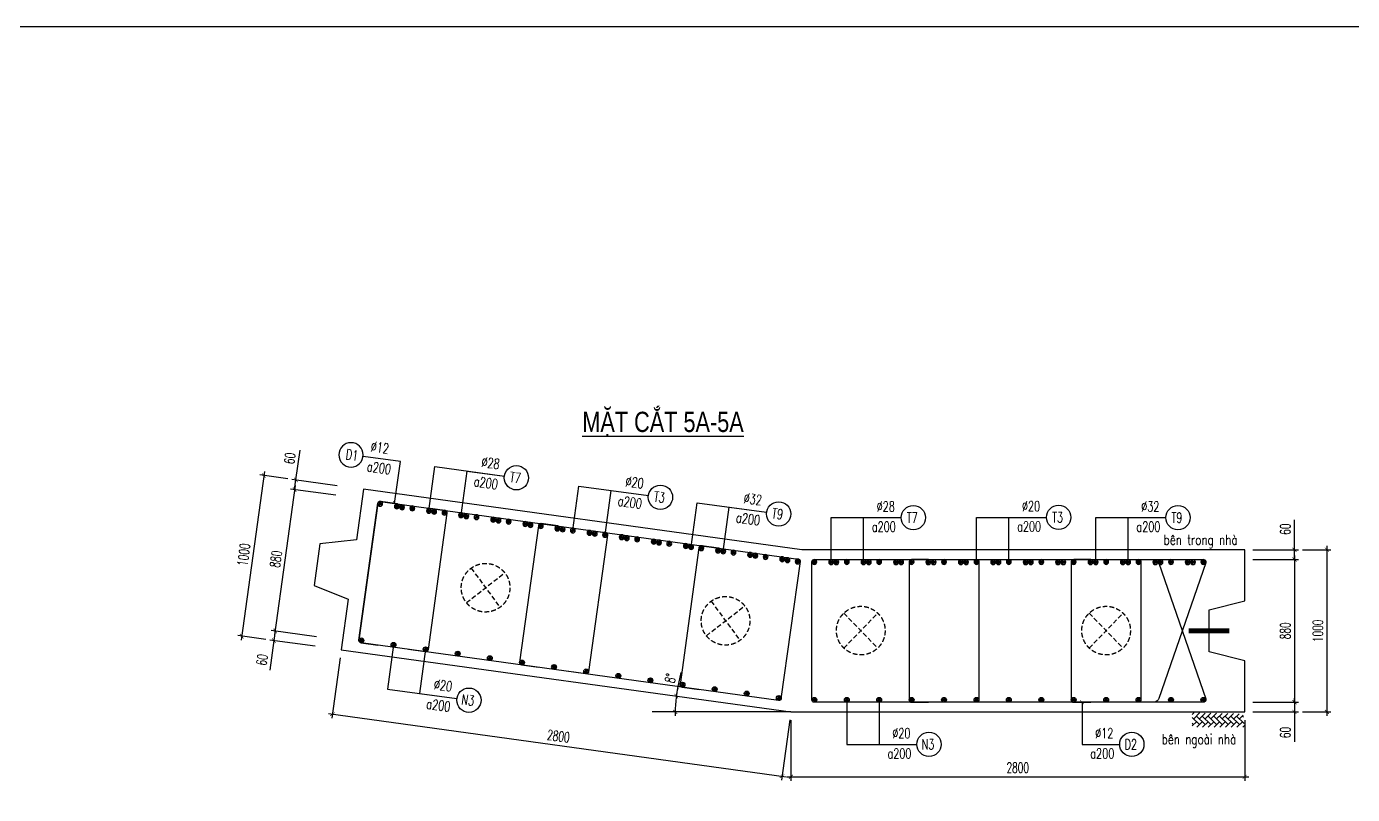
# Model space of a CAD drawing. Header units: millimetres. Extents: x -143483 to 1166745, y -1448440 to -1202244.
# Drawn here: x 975923 to 1008646, y -1229353 to -1210408 of the extents above; entities that cross this region are included whole.
import ezdxf
from ezdxf.enums import TextEntityAlignment as Align

# ---------------------------------------------------------------- set-up
doc = ezdxf.new("R2010")
doc.units = ezdxf.units.MM
doc.header["$LTSCALE"] = 30
doc.header["$PDMODE"] = 3
doc.linetypes.add('DASHED', pattern=[19.05, 12.7, -6.35])
doc.layers.get('0').update_dxf_attribs({"lineweight": 9})
doc.layers.get('Defpoints').update_dxf_attribs({"lineweight": 9})
for name, color, linetype in [('ccu11-Cotthep', 9, 'Continuous'), ('ccu11-Dim', 8, 'Continuous'), ('ccu11-Hatch', 8, 'Continuous'), ('ccu11-Text', 31, 'Continuous'), ('ccu11-Thay', 7, 'Continuous'), ('ccu11-Thep', 4, 'Continuous'), ('ccu11-Thep doc', 4, 'Continuous'), ('ccu11-Thepdai', 6, 'Continuous'), ('Xref_ST_MBDV Cot vach 30.7.2022$0$Xref_ST_MBDV Cot vach 30.7.2022|Xref_ST_MBDV Cot vach 30.7.2022|Xref_ST_MBDV Cot vach 30.7.2022|Xref_ST_MBDV Cot vach 30.7.2022|ccu12-Thay', 7, 'Continuous')]:
    doc.layers.add(name, color=color, linetype=linetype)
doc.layers.add('ccu11-Khuat', color=9, linetype='DASHED', lineweight=30)
doc.layers.add('Vicom_thep doc', color=1, linetype='Continuous', lineweight=35)
doc.styles.add('ccu11-dim', font='vnsimli.shx', dxfattribs={"width": 0.65, "bigfont": 'bigfont.shx'})
doc.styles.add('ccu11-VnAvH-B', font='VHAVANB.TTF')
doc.styles.add('ccu11-vnsimli', font='vnsimli.shx', dxfattribs={"width": 0.8, "bigfont": 'vns.shx'})
doc.styles.add('ccu11-vnsimple', font='vnsimple.shx', dxfattribs={"bigfont": 'bigfont.shx'})
doc.styles.add('ccu11_simli', font='vnsimli.shx', dxfattribs={"width": 0.8})
doc.dimstyles.new('ccu11-100', dxfattribs={"dimscale": 100, "dimtxt": 2.5, "dimasz": 1, "dimexe": 1, "dimexo": 2, "dimgap": 1, "dimtad": 1, "dimdec": 0, "dimdsep": 46, "dimtxsty": 'ccu11-dim', "dimblk": 'ARCHTICK', "dimcen": -1, "dimdle": 1, "dimclrd": 256, "dimclre": 256, "dimclrt": 3, "dimadec": 0, "dimazin": 2, "dimtfac": 0.1, "dimtdec": 0, "dimtmove": 0, "dimatfit": 1, "dimldrblk": 'ARCHTICK', "dimfxl": 0, "dimtvp": 0.833333, "dimtolj": 1, "dimtzin": 12, "dimarcsym": 0})
doc.dimstyles.new('ccu11-100x4', dxfattribs={"dimscale": 100, "dimtxt": 2.5, "dimasz": 1, "dimexe": 1, "dimexo": 2, "dimgap": 1, "dimtad": 1, "dimdec": 0, "dimlfac": 0.25, "dimdsep": 46, "dimtxsty": 'ccu11-dim', "dimblk": 'ARCHTICK', "dimcen": -1, "dimdle": 1, "dimclrd": 256, "dimclre": 256, "dimclrt": 3, "dimadec": 0, "dimazin": 2, "dimtfac": 0.1, "dimtdec": 0, "dimtmove": 0, "dimatfit": 1, "dimldrblk": 'ARCHTICK', "dimfxl": 0, "dimtvp": 0.833333, "dimtolj": 1, "dimtzin": 12, "dimarcsym": 0})

# ---------------------------------------------------------------- blocks, each defined once
blk = doc.blocks.new('_ARCHTICK')
at = {"color": 0, "linetype": 'ByBlock', "const_width": 0.15}
blk.add_lwpolyline([(-0.5, -0.5), (0.5, 0.5)], dxfattribs=at)
blk = doc.blocks.new('*D4335')
at = {"layer": 'ccu11-Dim', "lineweight": -2, "transparency": 16777216}
blk.add_line((991994, -1226730), (992076, -1226340), dxfattribs=at)
for start, end in [(168.1306, 172.1485), (172.1485, 180), (170.1399, 172.1485), (180, 182.0086)]:
    blk.add_arc((994786, -1227316), 2853, start, end, dxfattribs=at)
at = {"layer": 'Defpoints', "color": 0, "transparency": 16777216}
for p in [(983691, -1225786), (986617, -1227316), (991936, -1227186), (994786, -1227316), (994786, -1227316)]:
    blk.add_point(p, dxfattribs=at)
at = {"layer": 'ccu11-Dim', "lineweight": -2, "transparency": 16777216, "xscale": 100, "yscale": 100, "zscale": 100}
for p, rotation in [((991960, -1226927), 262.1484996860995), ((991933, -1227316), 90)]:
    blk.add_blockref('_ARCHTICK', p, dxfattribs=dict(at, rotation=rotation))
at = {"layer": 'ccu11-Dim', "color": 3, "transparency": 16777216, "insert": (991815, -1226489), "char_height": 250, "attachment_point": 5, "rotation": 78.1306, "style": 'ccu11-dim'}
blk.add_mtext('\\A1;8\\M+1818B', dxfattribs=at)
blk = doc.blocks.new('*D4336')
at = {"layer": 'ccu11-Dim', "linetype": 'ByBlock', "lineweight": -2, "ltscale": 30, "transparency": 16777216}
for p, q in [((982573, -1221594), (982674, -1220862)), ((983559, -1221973), (982441, -1221819)), ((983592, -1221735), (982474, -1221581)), ((982540, -1221832), (982527, -1221931)), ((982540, -1221832), (982573, -1221594))]:
    blk.add_line(p, q, dxfattribs=at)
at = {"layer": 'Defpoints', "color": 0, "linetype": 'ByBlock', "ltscale": 30, "transparency": 16777216}
for p in [(982540, -1221832), (983790, -1221762), (983757, -1222000)]:
    blk.add_point(p, dxfattribs=at)
at = {"layer": 'ccu11-Dim', "linetype": 'ByBlock', "lineweight": -2, "ltscale": 30, "transparency": 16777216, "xscale": 100, "yscale": 100, "zscale": 100}
for p, rotation in [((982573, -1221594), 262.1484996839544), ((982540, -1221832), 82.14849968395437)]:
    blk.add_blockref('_ARCHTICK', p, dxfattribs=dict(at, rotation=rotation))
at = {"layer": 'ccu11-Dim', "color": 3, "linetype": 'ByBlock', "ltscale": 30, "transparency": 16777216, "insert": (982420, -1221060), "char_height": 250, "attachment_point": 5, "rotation": 82.1485, "style": 'ccu11-dim'}
blk.add_mtext('\\A1;60', dxfattribs=at)
blk = doc.blocks.new('*D4337')
at = {"layer": 'ccu11-Dim', "linetype": 'ByBlock', "lineweight": -2, "ltscale": 30, "transparency": 16777216}
for p, q in [((982554, -1221733), (982046, -1225418)), ((983559, -1221973), (982441, -1221819)), ((983078, -1225460), (981961, -1225306))]:
    blk.add_line(p, q, dxfattribs=at)
at = {"layer": 'Defpoints', "color": 0, "linetype": 'ByBlock', "ltscale": 30, "transparency": 16777216}
for p in [(983757, -1222000), (982060, -1225319), (983276, -1225487)]:
    blk.add_point(p, dxfattribs=at)
at = {"layer": 'ccu11-Dim', "linetype": 'ByBlock', "lineweight": -2, "ltscale": 30, "transparency": 16777216, "xscale": 100, "yscale": 100, "zscale": 100}
for p, rotation in [((982540, -1221832), 82.14849968395441), ((982060, -1225319), 262.1484996839544)]:
    blk.add_blockref('_ARCHTICK', p, dxfattribs=dict(at, rotation=rotation))
at = {"layer": 'ccu11-Dim', "color": 3, "linetype": 'ByBlock', "ltscale": 30, "transparency": 16777216, "insert": (982077, -1223545), "char_height": 250, "attachment_point": 5, "rotation": 82.1485, "style": 'ccu11-dim'}
blk.add_mtext('\\A1;880', dxfattribs=at)
blk = doc.blocks.new('*D4338')
at = {"layer": 'ccu11-Dim', "linetype": 'ByBlock', "lineweight": -2, "ltscale": 30, "transparency": 16777216}
for p, q in [((983078, -1225460), (981961, -1225306)), ((982060, -1225319), (982027, -1225557)), ((982060, -1225319), (982073, -1225220)), ((982027, -1225557), (981926, -1226290)), ((983046, -1225697), (981928, -1225543))]:
    blk.add_line(p, q, dxfattribs=at)
at = {"layer": 'Defpoints', "color": 0, "linetype": 'ByBlock', "ltscale": 30, "transparency": 16777216}
for p in [(982060, -1225319), (983244, -1225725), (983276, -1225487)]:
    blk.add_point(p, dxfattribs=at)
at = {"layer": 'ccu11-Dim', "linetype": 'ByBlock', "lineweight": -2, "ltscale": 30, "transparency": 16777216, "xscale": 100, "yscale": 100, "zscale": 100}
for p, rotation in [((982060, -1225319), 262.1484996839544), ((982027, -1225557), 82.14849968395441)]:
    blk.add_blockref('_ARCHTICK', p, dxfattribs=dict(at, rotation=rotation))
at = {"layer": 'ccu11-Dim', "color": 3, "linetype": 'ByBlock', "ltscale": 30, "transparency": 16777216, "insert": (981735, -1226029), "char_height": 250, "attachment_point": 5, "rotation": 82.1485, "style": 'ccu11-dim'}
blk.add_mtext('\\A1;60', dxfattribs=at)
blk = doc.blocks.new('*D4339')
at = {"layer": 'ccu11-Dim', "linetype": 'ByBlock', "lineweight": -2, "ltscale": 30, "transparency": 16777216}
for p, q in [((981794, -1221386), (981221, -1225547)), ((982375, -1221567), (981682, -1221471)), ((981829, -1225530), (981135, -1225434))]:
    blk.add_line(p, q, dxfattribs=at)
at = {"layer": 'Defpoints', "color": 0, "linetype": 'ByBlock', "ltscale": 30, "transparency": 16777216}
for p in [(982573, -1221594), (981234, -1225448), (982027, -1225557)]:
    blk.add_point(p, dxfattribs=at)
at = {"layer": 'ccu11-Dim', "linetype": 'ByBlock', "lineweight": -2, "ltscale": 30, "transparency": 16777216, "xscale": 100, "yscale": 100, "zscale": 100}
for p, rotation in [((981781, -1221485), 82.14849968395441), ((981234, -1225448), 262.1484996839544)]:
    blk.add_blockref('_ARCHTICK', p, dxfattribs=dict(at, rotation=rotation))
at = {"layer": 'ccu11-Dim', "color": 3, "linetype": 'ByBlock', "ltscale": 30, "transparency": 16777216, "insert": (981285, -1223436), "char_height": 250, "attachment_point": 5, "rotation": 82.1485, "style": 'ccu11-dim'}
blk.add_mtext('\\A1;1000', dxfattribs=at)
blk = doc.blocks.new('*D4340')
at = {"layer": 'ccu11-Dim', "linetype": 'ByBlock', "lineweight": -2, "ltscale": 30, "transparency": 16777216}
for p, q in [((1007214, -1223316), (1007214, -1222577)), ((1006186, -1223316), (1007314, -1223316)), ((1007214, -1223556), (1007214, -1223316)), ((1006186, -1223556), (1007314, -1223556)), ((1007214, -1223556), (1007214, -1223656))]:
    blk.add_line(p, q, dxfattribs=at)
at = {"layer": 'Defpoints', "color": 0, "linetype": 'ByBlock', "ltscale": 30, "transparency": 16777216}
for p in [(1005986, -1223316), (1005986, -1223556), (1007214, -1223556)]:
    blk.add_point(p, dxfattribs=at)
at = {"layer": 'ccu11-Dim', "linetype": 'ByBlock', "lineweight": -2, "ltscale": 30, "transparency": 16777216, "xscale": 100, "yscale": 100, "zscale": 100}
for p, rotation in [((1007214, -1223316), 270), ((1007214, -1223556), 90)]:
    blk.add_blockref('_ARCHTICK', p, dxfattribs=dict(at, rotation=rotation))
at = {"layer": 'ccu11-Dim', "color": 3, "linetype": 'ByBlock', "ltscale": 30, "transparency": 16777216, "insert": (1006989, -1222808), "char_height": 250, "attachment_point": 5, "rotation": 90, "style": 'ccu11-dim'}
blk.add_mtext('\\A1;60', dxfattribs=at)
blk = doc.blocks.new('*D4341')
at = {"layer": 'ccu11-Dim', "linetype": 'ByBlock', "lineweight": -2, "ltscale": 30, "transparency": 16777216}
for p, q in [((1007214, -1223456), (1007214, -1227176)), ((1006186, -1223556), (1007314, -1223556)), ((1006186, -1227076), (1007314, -1227076))]:
    blk.add_line(p, q, dxfattribs=at)
at = {"layer": 'Defpoints', "color": 0, "linetype": 'ByBlock', "ltscale": 30, "transparency": 16777216}
for p in [(1005986, -1223556), (1005986, -1227076), (1007214, -1227076)]:
    blk.add_point(p, dxfattribs=at)
at = {"layer": 'ccu11-Dim', "linetype": 'ByBlock', "lineweight": -2, "ltscale": 30, "transparency": 16777216, "xscale": 100, "yscale": 100, "zscale": 100}
for p, rotation in [((1007214, -1223556), 90), ((1007214, -1227076), 270)]:
    blk.add_blockref('_ARCHTICK', p, dxfattribs=dict(at, rotation=rotation))
at = {"layer": 'ccu11-Dim', "color": 3, "linetype": 'ByBlock', "ltscale": 30, "transparency": 16777216, "insert": (1006989, -1225316), "char_height": 250, "attachment_point": 5, "rotation": 90, "style": 'ccu11-dim'}
blk.add_mtext('\\A1;880', dxfattribs=at)
blk = doc.blocks.new('*D4342')
at = {"layer": 'ccu11-Dim', "linetype": 'ByBlock', "lineweight": -2, "ltscale": 30, "transparency": 16777216}
for p, q in [((1006186, -1227076), (1007314, -1227076)), ((1007214, -1227076), (1007214, -1226976)), ((1007214, -1227076), (1007214, -1227316)), ((1006186, -1227316), (1007314, -1227316)), ((1007214, -1227316), (1007214, -1228056))]:
    blk.add_line(p, q, dxfattribs=at)
at = {"layer": 'Defpoints', "color": 0, "linetype": 'ByBlock', "ltscale": 30, "transparency": 16777216}
for p in [(1005986, -1227076), (1007214, -1227076), (1005986, -1227316)]:
    blk.add_point(p, dxfattribs=at)
at = {"layer": 'ccu11-Dim', "linetype": 'ByBlock', "lineweight": -2, "ltscale": 30, "transparency": 16777216, "xscale": 100, "yscale": 100, "zscale": 100}
for p, rotation in [((1007214, -1227076), 270), ((1007214, -1227316), 90)]:
    blk.add_blockref('_ARCHTICK', p, dxfattribs=dict(at, rotation=rotation))
at = {"layer": 'ccu11-Dim', "color": 3, "linetype": 'ByBlock', "ltscale": 30, "transparency": 16777216, "insert": (1006989, -1227824), "char_height": 250, "attachment_point": 5, "rotation": 90, "style": 'ccu11-dim'}
blk.add_mtext('\\A1;60', dxfattribs=at)
blk = doc.blocks.new('*D4343')
at = {"layer": 'ccu11-Dim', "linetype": 'ByBlock', "lineweight": -2, "ltscale": 30, "transparency": 16777216}
for p, q in [((1007414, -1223316), (1008114, -1223316)), ((1008014, -1223216), (1008014, -1227416)), ((1007414, -1227316), (1008114, -1227316))]:
    blk.add_line(p, q, dxfattribs=at)
at = {"layer": 'Defpoints', "color": 0, "linetype": 'ByBlock', "ltscale": 30, "transparency": 16777216}
for p in [(1007214, -1223316), (1007214, -1227316), (1008014, -1227316)]:
    blk.add_point(p, dxfattribs=at)
at = {"layer": 'ccu11-Dim', "linetype": 'ByBlock', "lineweight": -2, "ltscale": 30, "transparency": 16777216, "xscale": 100, "yscale": 100, "zscale": 100}
for p, rotation in [((1008014, -1223316), 90), ((1008014, -1227316), 270)]:
    blk.add_blockref('_ARCHTICK', p, dxfattribs=dict(at, rotation=rotation))
at = {"layer": 'ccu11-Dim', "color": 3, "linetype": 'ByBlock', "ltscale": 30, "transparency": 16777216, "insert": (1007789, -1225316), "char_height": 250, "attachment_point": 5, "rotation": 90, "style": 'ccu11-dim'}
blk.add_mtext('\\A1;1000', dxfattribs=at)
blk = doc.blocks.new('MCT')
at = {"ltscale": 0.005}
for p, q in [((-0.49, 0), (0.49, 0)), ((0.35, -0.35), (-0.35, 0.35)), ((-0.35, -0.35), (0.35, 0.35)), ((0, -0.49), (0, 0.49))]:
    blk.add_line(p, q, dxfattribs=at)
blk.add_circle((0, 0), 0.492, dxfattribs=at)
blk = doc.blocks.new('*U4325')
at = {"layer": 'ccu11-Thep doc', "xscale": -121.9200000001001, "yscale": 121.9200000001001, "zscale": 121.92, "rotation": 270}
blk.add_blockref('MCT', (0, 0), dxfattribs=at)
blk = doc.blocks.new('*U4326')
at = {"layer": 'ccu11-Thep doc', "color": 0, "linetype": 'ByBlock', "lineweight": -2, "transparency": 16777216}
for p in [(0, 0), (800, 0), (1600, 0), (2400, 0), (3200, 0), (4000, 0), (4800, 0), (5600, 0), (6400, 0), (7200, 0), (8000, 0), (8800, 0), (9600, 0)]:
    blk.add_blockref('*U4325', p, dxfattribs=at)
blk = doc.blocks.new('*U4327')
at = {"layer": 'ccu11-Thep doc', "xscale": -121.9200000001001, "yscale": 121.9200000001001, "zscale": 121.92, "rotation": 270}
blk.add_blockref('MCT', (0, 0), dxfattribs=at)
blk = doc.blocks.new('*U4328')
at = {"layer": 'ccu11-Thep doc', "color": 0, "linetype": 'ByBlock', "lineweight": -2, "transparency": 16777216}
for p in [(0, 0), (800, 0), (1600, 0), (2400, 0), (3200, 0), (4000, 0), (4800, 0), (5600, 0), (6400, 0), (7200, 0), (8000, 0), (8800, 0), (9600, 0)]:
    blk.add_blockref('*U4327', p, dxfattribs=at)
blk = doc.blocks.new('SHD')
at = {"layer": 'ccu11-Cotthep'}
blk.add_circle((300, 0), 300, dxfattribs=at)
at = {"layer": 'ccu11-Cotthep', "color": 31, "style": 'ccu11_simli', "width": 0.8}
blk.add_attdef('DK', text='', height=250, dxfattribs=at).set_placement((-101, 65), align=Align.BOTTOM_RIGHT)
blk.add_attdef('KH', text='', height=250, dxfattribs=at).set_placement((300, 0), align=Align.MIDDLE)
blk.add_attdef('KC', text='', height=250, dxfattribs=at).set_placement((-101, -142), align=Align.TOP_RIGHT)
blk = doc.blocks.new('*U4329')
at = {"layer": 'ccu11-Thep doc', "xscale": -121.9200000001001, "yscale": 121.9200000001001, "zscale": 121.92, "rotation": 270}
blk.add_blockref('MCT', (0, 0), dxfattribs=at)
blk = doc.blocks.new('*U4330')
at = {"layer": 'ccu11-Thep doc', "color": 0, "linetype": 'ByBlock', "lineweight": -2, "transparency": 16777216}
for p in [(0, 0), (800, 0), (1600, 0), (2400, 0), (3200, 0), (4000, 0), (4800, 0), (5600, 0), (6400, 0), (7200, 0), (8000, 0), (8800, 0), (9600, 0), (10400, 0)]:
    blk.add_blockref('*U4329', p, dxfattribs=at)
blk = doc.blocks.new('*U4331')
at = {"layer": 'ccu11-Thep doc', "xscale": -121.9200000001001, "yscale": 121.9200000001001, "zscale": 121.92, "rotation": 270}
blk.add_blockref('MCT', (0, 0), dxfattribs=at)
blk = doc.blocks.new('*U4332')
at = {"layer": 'ccu11-Thep doc', "color": 0, "linetype": 'ByBlock', "lineweight": -2, "transparency": 16777216}
for p in [(0, 0), (800, 0), (1600, 0), (2400, 0), (3200, 0), (4000, 0), (4800, 0), (5600, 0), (6400, 0), (7200, 0), (8000, 0), (8800, 0), (9600, 0), (10400, 0)]:
    blk.add_blockref('*U4331', p, dxfattribs=at)
blk = doc.blocks.new('*D4344')
at = {"layer": 'ccu11-Dim', "linetype": 'ByBlock', "lineweight": -2, "ltscale": 30, "transparency": 16777216}
for p, q in [((983664, -1225985), (983459, -1227470)), ((983373, -1227358), (994666, -1228915)), ((994759, -1227515), (994554, -1229000))]:
    blk.add_line(p, q, dxfattribs=at)
at = {"layer": 'Defpoints', "color": 0, "linetype": 'ByBlock', "ltscale": 30, "transparency": 16777216}
for p in [(983691, -1225786), (994786, -1227316), (994567, -1228901)]:
    blk.add_point(p, dxfattribs=at)
at = {"layer": 'ccu11-Dim', "linetype": 'ByBlock', "lineweight": -2, "ltscale": 30, "transparency": 16777216, "xscale": 100, "yscale": 100, "zscale": 100}
for p, rotation in [((983472, -1227371), 172.1484996860987), ((994567, -1228901), 352.1484996860988)]:
    blk.add_blockref('_ARCHTICK', p, dxfattribs=dict(at, rotation=rotation))
at = {"layer": 'ccu11-Dim', "color": 3, "linetype": 'ByBlock', "ltscale": 30, "transparency": 16777216, "insert": (989050, -1227914), "char_height": 250, "attachment_point": 5, "rotation": 352.1485, "style": 'ccu11-dim'}
blk.add_mtext('\\A1;2800', dxfattribs=at)
blk = doc.blocks.new('*D4345')
at = {"layer": 'ccu11-Dim', "linetype": 'ByBlock', "lineweight": -2, "ltscale": 30, "transparency": 16777216}
for p, q in [((994786, -1227516), (994786, -1229016)), ((1005986, -1227516), (1005986, -1229016)), ((994686, -1228916), (1006086, -1228916))]:
    blk.add_line(p, q, dxfattribs=at)
at = {"layer": 'Defpoints', "color": 0, "linetype": 'ByBlock', "ltscale": 30, "transparency": 16777216}
for p in [(994786, -1227316), (1005986, -1227316), (1005986, -1228916)]:
    blk.add_point(p, dxfattribs=at)
at = {"layer": 'ccu11-Dim', "linetype": 'ByBlock', "lineweight": -2, "ltscale": 30, "transparency": 16777216, "xscale": 100, "yscale": 100, "zscale": 100, "rotation": 180}
blk.add_blockref('_ARCHTICK', (994786, -1228916), dxfattribs=at)
at = {"layer": 'ccu11-Dim', "linetype": 'ByBlock', "lineweight": -2, "ltscale": 30, "transparency": 16777216, "xscale": 100, "yscale": 100, "zscale": 100}
blk.add_blockref('_ARCHTICK', (1005986, -1228916), dxfattribs=at)
at = {"layer": 'ccu11-Dim', "color": 3, "linetype": 'ByBlock', "ltscale": 30, "transparency": 16777216, "insert": (1000386, -1228691), "char_height": 250, "attachment_point": 5, "style": 'ccu11-dim'}
blk.add_mtext('\\A1;2800', dxfattribs=at)
blk = doc.blocks.new('ccu11_block_thep')
at = {"layer": 'ccu11-Thep', "color": 3}
for p, q in [((-0.4, 0), (0.4, 0)), ((-0.28, 0.28), (0.28, -0.28)), ((0.28, 0.28), (-0.28, -0.28)), ((0, 0.4), (0, -0.4))]:
    blk.add_line(p, q, dxfattribs=at)
at = {"layer": 'ccu11-Thep', "color": 1, "const_width": 0.0667}
blk.add_lwpolyline([(-0.4, 0, 1), (0.4, 0, 1), (-0.4, 0, 1)], format="xyb", dxfattribs=at)
at = {"layer": 'ccu11-Thep', "color": 1}
blk.add_circle((0, 0), 0.4, dxfattribs=at)
blk = doc.blocks.new('*U4333')
at = {"layer": 'Vicom_thep doc', "xscale": -150, "yscale": 150, "zscale": 150, "rotation": 180}
blk.add_blockref('ccu11_block_thep', (0, 0), dxfattribs=at)
blk = doc.blocks.new('*U4334')
at = {"layer": 'ccu11-Thep doc', "color": 0, "linetype": 'ByBlock', "lineweight": -2, "transparency": 16777216}
for p in [(0, 0), (800, 0), (1600, 0), (2400, 0), (3200, 0), (4000, 0), (4800, 0), (5600, 0), (6400, 0), (7200, 0), (8000, 0), (8800, 0)]:
    blk.add_blockref('*U4333', p, dxfattribs=at)
blk = doc.blocks.new('*U4323')
at = {"layer": 'Vicom_thep doc', "xscale": -150, "yscale": 150, "zscale": 150, "rotation": 180}
blk.add_blockref('ccu11_block_thep', (0, 0), dxfattribs=at)
blk = doc.blocks.new('*U4324')
at = {"layer": 'ccu11-Thep doc', "color": 0, "linetype": 'ByBlock', "lineweight": -2, "transparency": 16777216}
for p in [(0, 0), (800, 0), (1600, 0), (2400, 0), (3200, 0), (4000, 0), (4800, 0), (5600, 0), (6400, 0), (7200, 0), (8000, 0), (8800, 0), (9600, 0)]:
    blk.add_blockref('*U4323', p, dxfattribs=at)
blk = doc.blocks.new('*U4346')
at = {"layer": 'Vicom_thep doc', "xscale": -150, "yscale": 150, "zscale": 150, "rotation": 180}
blk.add_blockref('ccu11_block_thep', (0, 0), dxfattribs=at)
blk = doc.blocks.new('*U4347')
at = {"layer": 'ccu11-Thep doc', "color": 0, "linetype": 'ByBlock', "lineweight": -2, "transparency": 16777216}
for p in [(0, 0), (800, 0), (1600, 0), (2400, 0), (3200, 0), (4000, 0), (4800, 0), (5600, 0), (6400, 0), (7200, 0), (8000, 0), (8800, 0), (9600, 0)]:
    blk.add_blockref('*U4346', p, dxfattribs=at)
blk = doc.blocks.new('*U4348')
at = {"layer": 'Vicom_thep doc', "xscale": -150, "yscale": 150, "zscale": 150, "rotation": 180}
blk.add_blockref('ccu11_block_thep', (0, 0), dxfattribs=at)
blk = doc.blocks.new('*U4349')
at = {"layer": 'ccu11-Thep doc', "color": 0, "linetype": 'ByBlock', "lineweight": -2, "transparency": 16777216}
for p in [(0, 0), (800, 0), (1600, 0), (2400, 0), (3200, 0), (4000, 0), (4800, 0), (5600, 0), (6400, 0), (7200, 0), (8000, 0), (8800, 0)]:
    blk.add_blockref('*U4348', p, dxfattribs=at)

msp = doc.modelspace()

# ---------------------------------------------------------------- hatches: boundary and pattern name
at = {"layer": 'ccu11-Hatch', "ltscale": 10}
h = msp.add_hatch(dxfattribs=at)
h.set_pattern_fill('AR-HBONE', color=256, scale=25, angle=270, style=0)
h.set_pattern_definition([(45, (-2257157.02, 548763.81), (141.4213562, 4e-14), [300, -100]), (315, (-2257086.31, 548834.52), (141.4213562, 4e-14), [300, -100])])
h.paths.add_polyline_path([(1004693.48, -1227339.66), (1004693.48, -1227692.38), (1005985.84, -1227692.38), (1005942.98, -1227361.08)])

# ---------------------------------------------------------------- linework, layer by layer
at = {"layer": 'ccu11-Dim'}
msp.add_lwpolyline([(994785.84, -1227316.39), (991360.26, -1227316.39)], dxfattribs=at)
at = {"layer": 'ccu11-Khuat', "ltscale": 0.3}
for p, q in [((986895.47, -1223769.58), (987608.53, -1224734.74)), ((986778.15, -1224620.23), (987725.84, -1223884.09)), ((992700.01, -1225436.9), (993647.7, -1224700.76)), ((992817.32, -1224586.25), (993530.39, -1225551.41)), ((996092.2, -1224880.67), (996930.43, -1225739.38)), ((996092.2, -1225739.38), (996930.43, -1224880.67)), ((1002146.72, -1224880.67), (1002984.95, -1225739.38)), ((1002146.72, -1225739.38), (1002984.95, -1224880.67))]:
    msp.add_line(p, q, dxfattribs=at)
for centre in [(987252, -1224252.16), (993173.85, -1225068.83), (996511.31, -1225310.03), (1002565.84, -1225310.03)]:
    msp.add_circle(centre, 600, dxfattribs=at)
at = {"layer": 'ccu11-Thay'}
for p, q in [((984237.25, -1221823.9), (984065.13, -1223072.09)), ((984065.13, -1223072.09), (983163.56, -1223169.84)), ((983163.56, -1223169.84), (983021.49, -1224200.09)), ((1005985.84, -1224576.39), (1005985.84, -1223316.39)), ((983021.49, -1224200.09), (983862.95, -1224538.21)), ((983862.95, -1224538.21), (983690.83, -1225786.4)), ((1005106.07, -1224796.39), (1005985.84, -1224576.39)), ((1005106.07, -1225836.39), (1005106.07, -1224796.39)), ((1005985.84, -1226056.39), (1005106.07, -1225836.39)), ((1005985.84, -1227316.39), (1005985.84, -1226056.39))]:
    msp.add_line(p, q, dxfattribs=at)
at = {"layer": 'ccu11-Thep', "const_width": 120}
msp.add_lwpolyline([(1004605.84, -1225316.39), (1005605.84, -1225316.39)], dxfattribs=at)
at = {"layer": 'ccu11-Thepdai'}
for points in [[(994481.76, -1227032.28), (984179.27, -1225611.49, -0.41421356), (984128.03, -1225543.85), (984593.89, -1222165.83, -0.41421356), (984650.25, -1222123.12), (994972.16, -1223546.6, -0.41421356), (995014.86, -1223602.96), (994538.13, -1226989.58, -0.41421356), (994481.76, -1227032.28)], [(985076.22, -1222181.87), (984660.15, -1222124.49, 0.41421356), (984592.52, -1222175.73), (984128.03, -1225543.85, 0.41421356), (984179.27, -1225611.49), (984595.33, -1225668.87)], [(985829.09, -1222285.7), (986245.15, -1222343.07, -0.41421356), (986296.39, -1222410.71), (985831.9, -1225778.83, -0.41421356), (985764.27, -1225830.07), (985348.21, -1225772.69)], [(989038.71, -1222728.33), (988622.65, -1222670.95, 0.41421356), (988555.02, -1222722.19), (988090.53, -1226090.31, 0.41421356), (988141.77, -1226157.95), (988557.83, -1226215.33)], [(989791.59, -1222832.16), (990207.65, -1222889.53, -0.41421356), (990258.89, -1222957.17), (989794.4, -1226325.29, -0.41421356), (989726.77, -1226376.53), (989310.7, -1226319.15)], [(993001.21, -1223274.79), (992585.15, -1223217.41, 0.41421356), (992517.51, -1223268.65), (992053.02, -1226636.77, 0.41421356), (992104.26, -1226704.41), (992520.33, -1226761.78)], [(1003037.63, -1223556.39), (1003758.1, -1223556.39, -0.23620228), (1003869.87, -1223649.14), (1005023.75, -1226995.89, -0.5204497), (1004967.36, -1227076.39), (995355.84, -1227076.39, -0.41421356), (995305.84, -1227026.39), (995305.84, -1223606.39, -0.41421356), (995355.84, -1223556.39), (1004967.36, -1223556.39, -0.5204497), (1005023.75, -1223636.89), (1003869.87, -1226983.64, -0.23620228), (1003758.1, -1227076.39), (1003037.63, -1227076.39)], [(998185.84, -1223556.39), (997765.84, -1223556.39, 0.41421356), (997705.84, -1223616.39), (997705.84, -1227016.39, 0.41421356), (997765.84, -1227076.39), (998185.84, -1227076.39)], [(998945.84, -1223556.39), (999365.84, -1223556.39, -0.41421356), (999425.84, -1223616.39), (999425.84, -1227016.39, -0.41421356), (999365.84, -1227076.39), (998945.84, -1227076.39)], [(1002185.84, -1223556.39), (1001765.84, -1223556.39, 0.41421356), (1001705.84, -1223616.39), (1001705.84, -1227016.39, 0.41421356), (1001765.84, -1227076.39), (1002185.84, -1227076.39)], [(1002945.84, -1223556.39), (1003365.84, -1223556.39, -0.41421356), (1003425.84, -1223616.39), (1003425.84, -1227016.39, -0.41421356), (1003365.84, -1227076.39), (1002945.84, -1227076.39)]]:
    msp.add_lwpolyline(points, format="xyb", dxfattribs=at)
at = {"layer": 'Xref_ST_MBDV Cot vach 30.7.2022$0$Xref_ST_MBDV Cot vach 30.7.2022|Xref_ST_MBDV Cot vach 30.7.2022|Xref_ST_MBDV Cot vach 30.7.2022|Xref_ST_MBDV Cot vach 30.7.2022|ccu12-Thay', "ltscale": 10}
for p, q in [((995060.33, -1223316.39), (984237.25, -1221823.9)), ((1005985.84, -1223316.39), (995060.33, -1223316.39)), ((983690.83, -1225786.4), (994785.84, -1227316.39)), ((994785.84, -1227316.39), (1005985.84, -1227316.39))]:
    msp.add_line(p, q, dxfattribs=at)
at = {"layer": 'Xref_ST_MBDV Cot vach 30.7.2022$0$Xref_ST_MBDV Cot vach 30.7.2022|Xref_ST_MBDV Cot vach 30.7.2022|Xref_ST_MBDV Cot vach 30.7.2022|Xref_ST_MBDV Cot vach 30.7.2022|ccu12-Thay'}
msp.add_lwpolyline([(927726.59, -1210408.39), (1029072.88, -1210408.39), (1029072.88, -1282074.69), (927726.59, -1282074.69)], close=True, dxfattribs=at)

# ---------------------------------------------------------------- block references
at = {"layer": 'ccu11-Cotthep'}
ref = msp.add_blockref('SHD', (984229.23, -1221015.71), dxfattribs=dict(at, xscale=-1, rotation=352.1999999999732))
ref.add_attrib('KH', 'D1', dxfattribs={"color": 31, "height": 250, "rotation": 352.2, "style": 'ccu11-vnsimple', "width": 0.7}).set_placement((983956.77, -1220978.39), align=Align.MIDDLE_CENTER)
ref.add_attrib('KC', 'a200', dxfattribs={"color": 31, "height": 250, "rotation": 352.2, "style": 'ccu11-vnsimple', "width": 0.7}).set_placement((984640.27, -1221172.95), align=Align.TOP_CENTER)
ref.add_attrib('DK', '`12', dxfattribs={"color": 31, "height": 250, "rotation": 352.2, "style": 'ccu11-vnsimple', "width": 0.7}).set_placement((984616.67, -1220993.08), align=Align.BOTTOM_CENTER)
ref = msp.add_blockref('SHD', (987715.92, -1221499.8), dxfattribs=dict(at, rotation=352.1999999999999))
ref.add_attrib('KH', 'T7', dxfattribs={"color": 31, "height": 250, "rotation": 352.2, "style": 'ccu11-vnsimple', "width": 0.7}).set_placement((987988.37, -1221537.12), align=Align.MIDDLE_CENTER)
ref.add_attrib('KC', 'a200', dxfattribs={"color": 31, "height": 250, "rotation": 352.2, "style": 'ccu11-vnsimple', "width": 0.7}).set_placement((987277.73, -1221540.71), align=Align.TOP_CENTER)
ref.add_attrib('DK', '`28', dxfattribs={"color": 31, "height": 250, "rotation": 352.2, "style": 'ccu11-vnsimple', "width": 0.7}).set_placement((987348.83, -1221373.82), align=Align.BOTTOM_CENTER)
ref = msp.add_blockref('SHD', (991269.89, -1221979.84), dxfattribs=dict(at, rotation=352.1999999999999))
ref.add_attrib('KH', 'T3', dxfattribs={"color": 31, "height": 250, "rotation": 352.2, "style": 'ccu11-vnsimple', "width": 0.7}).set_placement((991542.34, -1222017.16), align=Align.MIDDLE_CENTER)
ref.add_attrib('KC', 'a200', dxfattribs={"color": 31, "height": 250, "rotation": 352.2, "style": 'ccu11-vnsimple', "width": 0.7}).set_placement((990831.7, -1222020.75), align=Align.TOP_CENTER)
ref.add_attrib('DK', '`20', dxfattribs={"color": 31, "height": 250, "rotation": 352.2, "style": 'ccu11-vnsimple', "width": 0.7}).set_placement((990902.8, -1221853.85), align=Align.BOTTOM_CENTER)
ref = msp.add_blockref('SHD', (994187.06, -1222391.18), dxfattribs=dict(at, rotation=352.1999999999999))
ref.add_attrib('KH', 'T9', dxfattribs={"color": 31, "height": 250, "rotation": 352.2, "style": 'ccu11-vnsimple', "width": 0.7}).set_placement((994459.51, -1222428.5), align=Align.MIDDLE_CENTER)
ref.add_attrib('KC', 'a200', dxfattribs={"color": 31, "height": 250, "rotation": 352.2, "style": 'ccu11-vnsimple', "width": 0.7}).set_placement((993748.87, -1222432.09), align=Align.TOP_CENTER)
ref.add_attrib('DK', '`32', dxfattribs={"color": 31, "height": 250, "rotation": 352.2, "style": 'ccu11-vnsimple', "width": 0.7}).set_placement((993819.98, -1222265.2), align=Align.BOTTOM_CENTER)
ref = msp.add_blockref('SHD', (997508.6, -1222522.76), dxfattribs=at)
ref.add_attrib('KH', 'T7', dxfattribs={"color": 31, "height": 250, "style": 'ccu11-vnsimple', "width": 0.7}).set_placement((997783.6, -1222522.76), align=Align.MIDDLE_CENTER)
ref.add_attrib('KC', 'a200', dxfattribs={"color": 31, "height": 250, "style": 'ccu11-vnsimple', "width": 0.7}).set_placement((997080.02, -1222622.76), align=Align.TOP_CENTER)
ref.add_attrib('DK', '`28', dxfattribs={"color": 31, "height": 250, "style": 'ccu11-vnsimple', "width": 0.7}).set_placement((997127.82, -1222447.76), align=Align.BOTTOM_CENTER)
ref = msp.add_blockref('SHD', (1001094.84, -1222516.03), dxfattribs=at)
ref.add_attrib('KH', 'T3', dxfattribs={"color": 31, "height": 250, "style": 'ccu11-vnsimple', "width": 0.7}).set_placement((1001369.84, -1222516.03), align=Align.MIDDLE_CENTER)
ref.add_attrib('KC', 'a200', dxfattribs={"color": 31, "height": 250, "style": 'ccu11-vnsimple', "width": 0.7}).set_placement((1000666.26, -1222616.03), align=Align.TOP_CENTER)
ref.add_attrib('DK', '`20', dxfattribs={"color": 31, "height": 250, "style": 'ccu11-vnsimple', "width": 0.7}).set_placement((1000714.05, -1222441.03), align=Align.BOTTOM_CENTER)
ref = msp.add_blockref('SHD', (1004038.32, -1222522.76), dxfattribs=at)
ref.add_attrib('KH', 'T9', dxfattribs={"color": 31, "height": 250, "style": 'ccu11-vnsimple', "width": 0.7}).set_placement((1004313.32, -1222522.76), align=Align.MIDDLE_CENTER)
ref.add_attrib('KC', 'a200', dxfattribs={"color": 31, "height": 250, "style": 'ccu11-vnsimple', "width": 0.7}).set_placement((1003609.74, -1222622.76), align=Align.TOP_CENTER)
ref.add_attrib('DK', '`32', dxfattribs={"color": 31, "height": 250, "style": 'ccu11-vnsimple', "width": 0.7}).set_placement((1003657.53, -1222447.76), align=Align.BOTTOM_CENTER)
ref = msp.add_blockref('SHD', (986543.63, -1226986.17), dxfattribs=dict(at, rotation=352.1999999999999))
ref.add_attrib('KH', 'N3', dxfattribs={"color": 31, "height": 250, "rotation": 352.2, "style": 'ccu11-vnsimple', "width": 0.7}).set_placement((986816.09, -1227023.49), align=Align.MIDDLE_CENTER)
ref.add_attrib('KC', 'a200', dxfattribs={"color": 31, "height": 250, "rotation": 352.2, "style": 'ccu11-vnsimple', "width": 0.7}).set_placement((986105.45, -1227027.08), align=Align.TOP_CENTER)
ref.add_attrib('DK', '`20', dxfattribs={"color": 31, "height": 250, "rotation": 352.2, "style": 'ccu11-vnsimple', "width": 0.7}).set_placement((986176.55, -1226860.19), align=Align.BOTTOM_CENTER)
ref = msp.add_blockref('SHD', (997894.84, -1228116.75), dxfattribs=at)
ref.add_attrib('KH', 'N3', dxfattribs={"color": 31, "height": 250, "style": 'ccu11-vnsimple', "width": 0.7}).set_placement((998169.84, -1228116.75), align=Align.MIDDLE_CENTER)
ref.add_attrib('KC', 'a200', dxfattribs={"color": 31, "height": 250, "style": 'ccu11-vnsimple', "width": 0.7}).set_placement((997466.26, -1228216.75), align=Align.TOP_CENTER)
ref.add_attrib('DK', '`20', dxfattribs={"color": 31, "height": 250, "style": 'ccu11-vnsimple', "width": 0.7}).set_placement((997514.05, -1228041.75), align=Align.BOTTOM_CENTER)
ref = msp.add_blockref('SHD', (1002900.69, -1228116.75), dxfattribs=at)
ref.add_attrib('KH', 'D2', dxfattribs={"color": 31, "height": 250, "style": 'ccu11-vnsimple', "width": 0.7}).set_placement((1003175.69, -1228116.75), align=Align.MIDDLE_CENTER)
ref.add_attrib('KC', 'a200', dxfattribs={"color": 31, "height": 250, "style": 'ccu11-vnsimple', "width": 0.7}).set_placement((1002472.11, -1228216.75), align=Align.TOP_CENTER)
ref.add_attrib('DK', '`12', dxfattribs={"color": 31, "height": 250, "style": 'ccu11-vnsimple', "width": 0.7}).set_placement((1002519.91, -1228041.75), align=Align.BOTTOM_CENTER)
at = {"layer": 'ccu11-Thep doc'}
for name, p, rotation in [('*U4330', (984651.96, -1222183.93), 352.148), ('*U4324', (985060.98, -1222246.75), 352.1999999999999), ('*U4347', (985191.34, -1222269.55), 352.1999999999999)]:
    msp.add_blockref(name, p, dxfattribs=dict(at, rotation=rotation))
for name, p in [('*U4326', (995365.84, -1223616.39)), ('*U4334', (995779.6, -1223623.12)), ('*U4349', (995909.32, -1223623.12))]:
    msp.add_blockref(name, p, dxfattribs=at)
at = {"layer": 'ccu11-Thep doc', "xscale": -1}
for name, p, rotation in [('*U4332', (984187.47, -1225552.05), 172.1480000000001), ('*U4328', (995365.84, -1227016.39), 180)]:
    msp.add_blockref(name, p, dxfattribs=dict(at, rotation=rotation))

# ---------------------------------------------------------------- texts
at = {"layer": 'ccu11-Text', "color": 6, "style": 'ccu11-VnAvH-B', "width": 0.8}
msp.add_text('%%UmÆt c¾t 5a-5a', height=500, dxfattribs=at).set_placement((991630.65, -1220411.03), align=Align.CENTER)
at = {"layer": 'ccu11-Text', "linetype": 'Continuous', "style": 'ccu11-vnsimli', "width": 0.75}
for s, p in [('bªn trong nhµ', (1004898.42, -1223193.87)), ('bªn ngoµi nhµ', (1004858.24, -1228115))]:
    msp.add_text(s, height=250, dxfattribs=at).set_placement(p, align=Align.CENTER)

# ---------------------------------------------------------------- dimensions: what is measured, and where the dimension line sits
at = {"layer": 'ccu11-Dim', "linetype": 'ByBlock', "ltscale": 30}
for base, p1, p2, angle, picture, middle in [((982540.45, -1221832.18), (983790.12, -1221762.24), (983757.33, -1221999.99), 82.1485, '*D4336', (982642.63, -1221091.21)), ((1007214.23, -1223556.39), (1005985.84, -1223316.39), (1005985.84, -1223556.39), 90, '*D4340', (1007214.23, -1222808.4)), ((982059.6, -1225319.18), (983243.69, -1225724.74), (983276.48, -1225486.99), 262.1485, '*D4338', (981957.42, -1226060.16)), ((1007214.23, -1227076.39), (1005985.84, -1227316.39), (1005985.84, -1227076.39), 270, '*D4342', (1007214.23, -1227824.37))]:
    dim = msp.add_linear_dim(base=base, p1=p1, p2=p2, angle=angle, dimstyle='ccu11-100x4', dxfattribs=at)
    dim.commit()
    dim.dimension.update_dxf_attribs({"geometry": picture, "text_midpoint": middle, "dimtype": 160})
for base, p1, p2, angle, picture, middle in [((981234.31, -1225447.65), (982573.24, -1221594.43), (982026.81, -1225556.93), 82.1485, '*D4339', (981284.63, -1223435.66)), ((1008014.23, -1227316.39), (1007214.23, -1223316.39), (1007214.23, -1227316.39), 90, '*D4343', (1007789.23, -1225316.39))]:
    dim = msp.add_linear_dim(base=base, p1=p1, p2=p2, angle=angle, dimstyle='ccu11-100x4', dxfattribs=at)
    dim.commit()
    dim.dimension.update_dxf_attribs({"geometry": picture, "text_midpoint": middle})
for base, p1, p2, angle, picture, middle in [((982059.6, -1225319.18), (983757.33, -1221999.99), (983276.48, -1225486.99), 82.1485, '*D4337', (982077.13, -1223544.95)), ((1007214.23, -1227076.39), (1005985.84, -1223556.39), (1005985.84, -1227076.39), 90, '*D4341', (1006989.23, -1225316.39))]:
    dim = msp.add_linear_dim(base=base, p1=p1, p2=p2, angle=angle, dimstyle='ccu11-100x4', override={"dimtmove": 1}, dxfattribs=at)
    dim.commit()
    dim.dimension.update_dxf_attribs({"geometry": picture, "text_midpoint": middle})
for p1, p2, picture, middle in [((983690.83, -1225786.4), (994785.84, -1227316.39), '*D4344', (989050.5, -1227913.5)), ((994785.84, -1227316.39), (1005985.84, -1227316.39), '*D4345', (1000385.84, -1228691.39))]:
    dim = msp.add_aligned_dim(p1=p1, p2=p2, distance=-1600, dimstyle='ccu11-100x4', override={"dimtmove": 1}, dxfattribs=at)
    dim.commit()
    dim.dimension.update_dxf_attribs({"geometry": picture, "text_midpoint": middle})
at = {"layer": 'ccu11-Dim'}
dim = msp.add_angular_dim_2l(base=(991936.19, -1227186.13), line1=((983690.83, -1225786.4), (994785.84, -1227316.39)), line2=((994785.84, -1227316.39), (986617.03, -1227316.39)), dimstyle='ccu11-100', override={"dimadec": 0}, dxfattribs=at)
dim.commit()
dim.dimension.update_dxf_attribs({"geometry": '*D4335', "text_midpoint": (991814.96, -1226488.59)})

# ---------------------------------------------------------------- leaders
at = {"layer": 'ccu11-Cotthep', "linetype": 'ByBlock', "ltscale": 30}
for points in [[(985008.44, -1222172.52), (985149.63, -1221141.79), (984229.23, -1221015.71)], [(1001971.69, -1227076.39), (1001971.69, -1228116.75), (1002900.69, -1228116.75)]]:
    msp.add_leader(points, dimstyle='ccu11-100x4', dxfattribs=at)
at = {"layer": 'ccu11-Cotthep'}
for points in [[(985853.58, -1222355.33), (986002.91, -1221265.15), (987715.92, -1221499.8)], [(986646.18, -1222463.9), (986795.51, -1221373.72), (987715.92, -1221499.8)], [(989407.55, -1222835.36), (989556.88, -1221745.19), (991269.89, -1221979.84)], [(990200.15, -1222943.94), (990349.48, -1221853.76), (991269.89, -1221979.84)], [(992324.72, -1223246.7), (992474.06, -1222156.53), (994187.06, -1222391.18)], [(993117.32, -1223355.28), (993266.65, -1222265.1), (994187.06, -1222391.18)], [(995779.6, -1223623.12), (995779.6, -1222522.76), (997508.6, -1222522.76)], [(996579.6, -1223623.12), (996579.6, -1222522.76), (997508.6, -1222522.76)], [(999365.84, -1223616.39), (999365.84, -1222516.03), (1001094.84, -1222516.03)], [(1000165.84, -1223616.39), (1000165.84, -1222516.03), (1001094.84, -1222516.03)], [(1002309.32, -1223623.12), (1002309.32, -1222522.76), (1004038.32, -1222522.76)], [(1003109.32, -1223623.12), (1003109.32, -1222522.76), (1004038.32, -1222522.76)], [(984979.97, -1225661.34), (984830.63, -1226751.52), (986543.63, -1226986.17)], [(985772.57, -1225769.92), (985623.23, -1226860.09), (986543.63, -1226986.17)], [(996165.84, -1227016.39), (996165.84, -1228116.75), (997894.84, -1228116.75)], [(996965.84, -1227016.39), (996965.84, -1228116.75), (997894.84, -1228116.75)]]:
    msp.add_leader(points, dimstyle='ccu11-100', override={"dimasz": 1.5, "dimgap": 1, "dimtad": 0, "dimldrblk": 'None', "dimfxl": 3, "dimfxlon": 1, "dimtfill": 1, "dimarcsym": 1}, dxfattribs=at)

doc.saveas('drawing.dxf')
